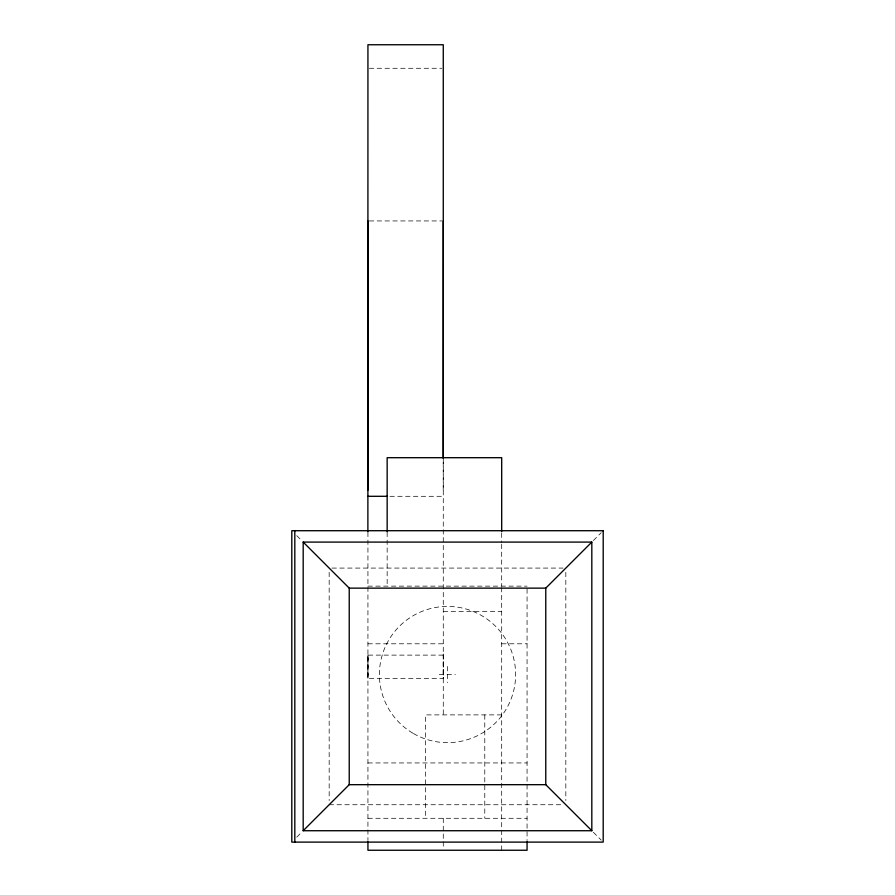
<?xml version="1.0" encoding="UTF-8"?>
<svg xmlns="http://www.w3.org/2000/svg" width="895" height="895" viewBox="0 0 895 895"><rect width="100%" height="100%" fill="white"/><g stroke="black" fill="none" stroke-linecap="round" stroke-linejoin="round"><path stroke-width="0.67" stroke-dasharray="4.47 3.36" d="M443.215 490.203L443.226 459.65M443.271 655.118L367.934 655.118L367.912 678.332L367.934 653.954L367.912 678.332L443.249 678.332L443.271 661.774M296.771 837.138L301.682 832.227M593.363 540.546L601.227 532.682M369.333 68.277L441.873 68.277M369.333 220.942L441.873 220.942M389.896 496.3L443.271 496.3M331.956 568.079L563.044 568.079M367.934 586.135L527.065 586.135M443.271 611.498L501.692 611.498M367.934 643.796L443.271 643.796M501.692 643.796L527.065 643.796M439.244 674.539L455.432 674.539M501.692 714.892L425.595 714.892L425.595 818.287M367.934 762.943L527.065 762.943M329.17 804.739L563.044 804.739M367.934 818.287L527.065 818.287M296.771 535.68L301.682 540.591M593.363 832.272L601.227 840.136M443.226 653.954L443.249 678.332M565.83 572.263L565.83 800.555M527.065 588.921L527.065 840.528M501.692 533.084L501.692 542.851M501.692 544.25L501.692 586.135M501.692 587.467L501.692 850.25M484.788 714.892L484.788 818.287M447.343 666.451L447.343 682.628M443.271 459.224L443.271 714.892M443.271 818.287L443.271 848.863M387.155 532.234L387.155 586.135M367.934 532.234L367.934 840.528M329.17 572.263L329.17 800.555M413.445 733.531A68.121 68.121 0 0 0 515.621 674.539A68.121 68.121 0 0 0 413.445 615.547A68.121 68.121 0 0 0 413.445 733.531"/><path stroke-width="1.34" d="M367.879 490.203L367.934 220.942M443.226 458.262L443.271 220.942M303.181 830.728L349.229 784.68L545.771 784.68L591.819 830.728L303.181 830.728L303.181 542.09L591.819 542.09L591.819 830.728M545.771 784.68L545.771 588.138L591.819 542.09M367.934 496.3L387.155 496.3M303.181 542.09L349.229 588.138L545.771 588.138M367.912 287.161L367.934 383.261M527.065 841.882L527.065 850.25L367.934 850.25L367.934 841.882M501.692 531.686L501.692 457.692L387.155 457.692L387.155 531.686M443.271 457.86L443.271 44.75L367.934 44.75L367.879 531.608M349.229 588.138L349.229 784.68M294.813 530.713L294.813 842.106M603.196 530.713L291.804 530.713L291.804 842.106L603.196 842.106L603.196 530.713"/></g></svg>
